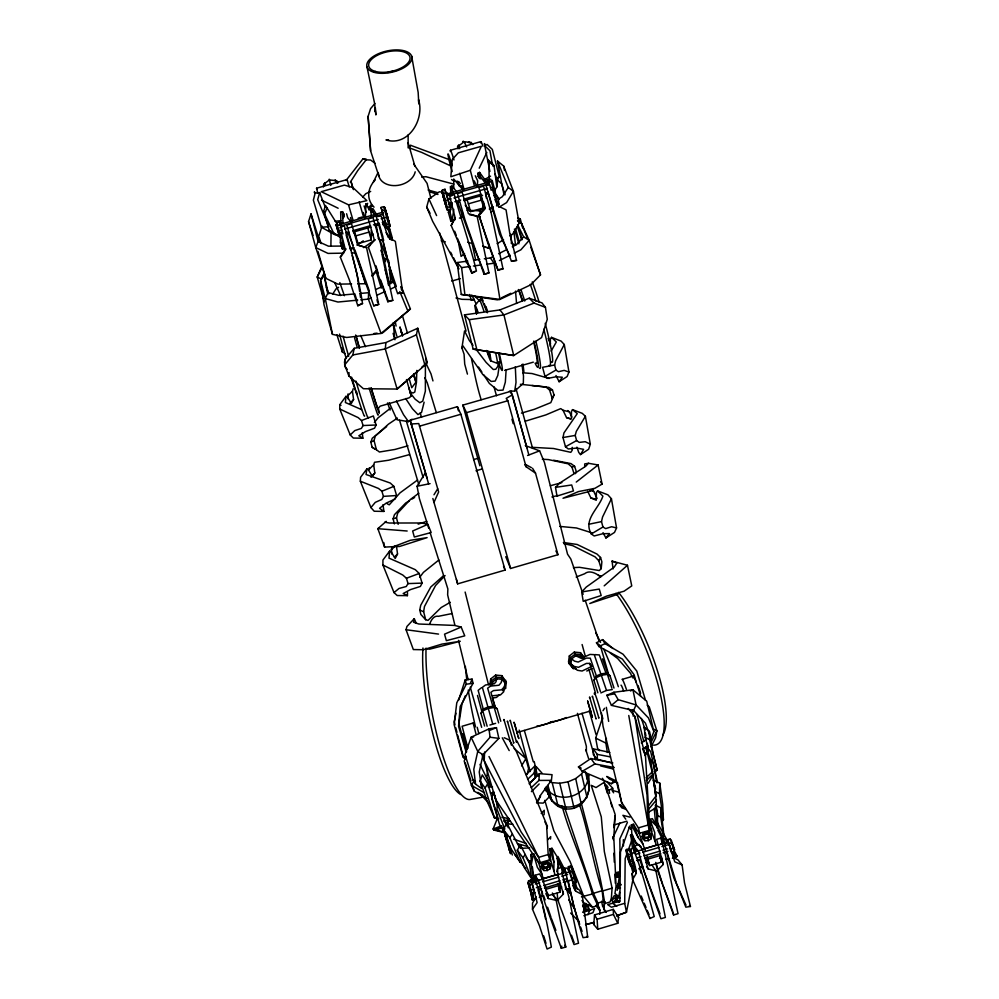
<?xml version="1.0" encoding="UTF-8"?>
<svg xmlns="http://www.w3.org/2000/svg" width="999" height="999" viewBox="0 0 999 999"><rect width="100%" height="100%" fill="white"/><g stroke="black" fill="none" stroke-linecap="round" stroke-linejoin="round"><path stroke-width="1.5" d="M408.129 147.877L408.129 134.927M586.563 798.101L589.273 788.998L587.225 774.525C593.955 789.722 584.24 810.788 565.933 808.915L559.765 783.266L552.172 782.617L549.875 781.568M425.412 363.998L425.362 391.096L422.752 401.111L419.817 402.734L415.147 399.213L410.339 393.119M342.645 214.997L342.669 212.038M532.492 909.227L537.125 902.609L532.242 883.216L532.692 878.084L534.203 877.172C542.619 899.637 547.215 923.401 551.361 947.089L547.09 949.05L539.472 925.811L532.492 909.227L532.529 903.009L536.201 896.89M663.548 835.264L660.726 817.12L660.789 807.841L655.469 805.281L658.116 825.823M407.517 592.607L407.417 595.641L397.215 595.541L394.006 592.582L382.904 564.997L382.942 560.039L389.573 551.161L391.258 552.022L395.192 558.503L397.54 553.958L396.528 546.64M603.346 899.899L604.782 903.533L610.102 901.96L611.388 897.914L612.087 888.161L604.333 851.548L601.286 816.845L591.183 785.214M356.568 241.371L358.017 243.631L371.228 239.872L371.328 230.519M616.558 915.821L626.473 912.249L624.7 903.308L625.174 858.641L627.185 853.084M562.062 873.463L562.15 867.357L557.642 868.68L557.792 874.737L563.399 894.055L557.779 899.887L574.038 944.567L578.521 943.231L568.781 896.627L562.062 873.463L557.792 874.737M330.894 245.692L331.094 231.98M461.413 217.919L462.325 217.045L462.4 212.375M553.833 870.828L553.958 862.349L551.96 848.288L549.974 848.875L550.536 859.59L555.144 875.286M604.807 901.672L604.782 903.533C599.537 869.392 589.597 835.589 581.018 802.06M362.275 432.717L362.862 438.211L353.321 438.049L350.224 434.952L339.722 409.003L339.81 404.645L345.991 396.341L347.577 397.24L351.311 403.446L353.584 399.513L352.435 391.308L353.196 388.686M550.262 346.316L550.412 339.023L551.51 337.362L561.113 341.109L564.285 344.518L568.955 372.028L567.132 376.536L559.115 381.73L555.981 375.524M572.24 447.315L572.177 450.337L570.791 452.335L553.571 448.501L531.93 447.315M417.132 371.503L397.127 389.048L363.399 388.723L348.926 376.099L349.013 372.565M544.118 814.784L544.23 810.289L541.221 813.498M564.81 808.079L593.456 893.293L597.939 903.046L597.864 905.581L592.544 907.167L583.878 902.796L581.955 900.549M619.567 901.96L619.592 900.786M661.725 822.165L663.423 819.804L659.49 793.631L659.765 783.141L653.421 780.269L655.494 791.707L657.305 820.853L656.268 825.162M348.926 376.099L344.667 364.885L344.817 359.353L354.233 348.301L385.901 342.57L417.744 328.234L427.21 362.325L424.937 365.209L397.127 389.048L385.277 348.926L385.901 342.57M416.845 370.404L416.433 382.43L414.797 392.058L412.937 393.057L410.052 391.608M532.092 893.73L534.69 892.694L532.092 893.73L528.471 880.906L531.068 880.131L532.342 884.502M618.119 594.23L589.772 603.521L606.593 596.103L624.063 591.208L631.755 585.901L627.472 565.272L612.05 561.126L613.074 568.955M533.416 854.844L495.804 799.874L484.203 760.626L484.602 752.022M375.025 111.538L375.212 107.805M409.428 454.62L388.761 460.202L374.538 462.287L373.713 464.797L374.812 472.977L372.34 476.386L368.531 469.967L366.883 468.918L360.589 477.297L360.339 481.218L370.916 507.567L374.2 511.238L383.891 511.426L383.017 504.657M506.131 369.667L505.344 382.093L503.046 390.109L497.889 390.409L489.36 383.441L483.541 374.613M574.063 808.179L568.044 781.842L575.699 778.571L581.555 773.963L583.116 771.353M340.934 225.599L340.684 211.825L342.507 211.688L344.081 217.02M477.31 186.101L477.672 180.831L475.287 175.774M634.377 871.053L634.702 866.408M531.256 787.662L538.898 780.431L539.385 773.651L552.072 774.687L551.398 780.369L539.797 796.215M478.871 215.684L485.027 208.878L478.833 187.487L483.553 186.139L491.008 212.225L502.997 268.868L498.051 270.292L478.871 215.684L478.958 214.51L485.039 207.78L483.416 201.761M529.295 783.978L535.414 777.497L534.315 772.876L534.84 765.971L526.211 774.662M550.511 839.048L550.699 836.625L547.602 839.884M583.553 911.975L583.753 909.402M583.816 912.786L584.015 910.214M599.812 914.31L599.825 909.652L596.366 905.668M487.562 769.48L486.95 777.122L490.859 786.513L479.982 764.372M593.768 924.512L594.517 914.922L613.299 909.352L618.631 917.507L617.782 923.276L597.752 929.22L593.768 924.512L593.394 922.164M389.573 551.161L389.011 558.141L415.334 569.692L419.193 573.476L422.09 583.104L420.379 586.45L410.489 589.597L403.209 593.506L407.417 595.641M613.923 827.721L614.972 815.883M345.991 396.341L345.392 402.522L361.501 409.578M573.414 567.632L579.445 567.307L599.288 570.541L601.211 568.643L601.873 561.838L600.549 557.479L597.002 554.058L577.16 544.48L563.336 542.469M657.305 820.853L657.866 815.097M535.414 777.497L536.101 771.428L534.84 765.971M619.855 873.526L617.057 876.198L616.62 872.539L618.256 872.202L619.855 873.526L619.043 876.585L617.207 877.072L615.933 875.723L616.62 872.539M607.38 752.472L605.856 743.069L606.393 738.423M370.916 211.763L371.241 208.991L372.939 208.616L376.748 214.748M323.401 186.988L323.726 184.266L329.358 179.945L336.476 180.657L338.249 182.78M581.306 804.382L575.699 778.571M489.935 684.877L490.709 678.92L495.641 675.087L501.86 675.649L506.343 682.354L505.556 688.336L502.584 690.634M490.721 685.489L490.709 678.92M492.307 684.502L492.619 682.005L496.753 678.821L501.923 679.295L505.132 683.141L503.683 691.808L500.499 694.904L492.519 695.804M505.694 680.269L504.907 686.226L505.556 688.336M365.397 217.907L365.909 203.958L371.004 211.376L371.278 216.546M588.486 779.382L589.035 775.311M453.771 209.34L452.172 220.754L450.874 221.391L448.389 212.412L449.038 209.503M584.215 657.317L580.456 652.684L574.288 652.11L569.343 655.931L568.506 661.912L569.393 663.923L573.176 668.556L576.261 668.843M569.393 663.923L570.229 657.916L569.343 655.931M589.947 667.295L582.08 671.028L577.285 670.267L570.904 663.898L571.603 658.915L575.736 655.731L580.881 656.206L583.503 657.991M467.432 374.101L464.722 364.111L464.073 354.22L461.913 347.927L464.547 330.919L469.305 340.484L473.039 345.354M366.883 468.918L366.059 474.513L390.284 483.041L393.856 486.351L396.615 495.529L395.092 499.013L386.076 503.171L379.583 508.304L383.891 511.426M494.655 190.659L496.815 186.975L497.465 182.555L495.142 173.764M499.75 362.437L497.789 375.462L495.204 381.069L491.196 381.443L482.842 374.588L462.899 345.816L461.913 347.927M509.403 391.208L514.697 391.071L516.021 382.367L515.322 366.795M539.273 897.252L542.045 896.091L542.507 893.031M530.906 883.041L531.63 878.308L529.158 860.988L530.806 860.876L533.304 878.183L531.63 878.308M532.579 883.016L532.942 880.606M603.858 909.352L604.582 901.985L603.858 909.352L606.156 912.424M614.922 893.593L616.058 886.225L613.811 837.424L615.134 814.422L604.445 783.004L607.28 793.019M507.117 836.775L499.512 824.4L491.67 798.189L493.469 791.67L497.589 804.832L496.903 809.115L504.857 829.083M617.157 890.384L620.242 870.916L619.83 838.91L627.422 822.364M450.312 602.272L441.171 607.542L428.034 620.391L425.686 619.73L423.638 611.763L424.475 606.505L435.576 585.489L445.092 575.574M458.029 148.814L458.479 146.066L464.198 141.721L471.166 142.47L472.814 144.63M498.551 361.85L497.789 366.408L495.804 369.243L493.294 369.505L486.126 362.412L475.849 349.013M618.781 896.877L619.58 892.269M602.996 532.679L605.918 537.962L609.502 533.578L602.859 533.716L594.168 535.963L591.296 533.966C582.892 519.555 598.751 508.828 602.897 496.141L597.589 490.896L596.391 492.582L596.241 500.224L590.871 497.927L587.674 491.258M651.123 838.835L651.036 833.865L648.925 832.067L645.479 832.092L642.694 833.915L642.195 836.475L642.769 838.873L644.867 840.683L648.326 840.659L651.123 838.835L651.036 833.865M649.525 834.302L649.462 837.062L649.525 834.302L648.139 833.129L645.866 833.141L644.03 834.34L643.955 837.1L644.03 834.34M632.792 880.281L626.473 912.249L616.745 915.671M424.937 365.209L416.421 334.815L417.744 328.234M455.981 713.199L454.233 721.815L455.007 724.799M534.353 856.593L533.503 853.745L531.381 864.247L530.944 854.495L533.503 853.745L538.748 863.074L543.681 880.294M425.686 619.73L420.879 614.497L419.742 610.064L420.704 605.319L430.769 587.012L443.581 575.636M416.283 623.388L414.273 618.668L413.536 622.227L418.768 624.013L454.533 625.424L461.176 627.072L464.76 635.839L446.353 640.671L444.543 634.165L461.176 627.072M505.132 683.141L504.383 686.75L501.548 689.847L493.456 690.596L490.909 692.319L495.329 707.304L497.14 708.728L500.761 721.266M617.22 887.075L617.919 883.74L619.605 883.391L621.291 884.789L618.019 885.539L617.944 887.037L617.22 887.075L618.543 888.498L620.454 887.999L617.794 886.625M576.898 447.165L578.771 452.472L580.531 454.582L583.591 449.35L576.873 448.039L568.294 448.976L565.471 446.753L562.986 437.525L563.948 432.917L577.247 413.611L572.527 409.627L571.465 411.451L571.403 418.968L566.583 417.669L562.986 410.239L560.751 408.603L545.816 414.922L525.324 421.191M552.372 893.006L556.156 900.361L565.796 947.015L561.313 948.338L561.775 946.128M344.667 364.885L352.822 354.97L354.233 348.301M482.992 754.707L479.233 772.002L481.655 788.548L475.512 784.09L473.114 780.182L465.034 754.57L471.116 737.225L488.998 728.87L496.453 727.634L498.876 738.386L482.992 754.707L477.747 751.398L471.116 737.225L473.601 736.937M501.923 679.295L501.186 682.604L498.976 685.227L490.546 686.113L487.649 688.174L492.869 706.281L497.14 708.728M449.687 206.581L450.349 203.671M455.082 219.693L452.172 220.754L450.012 212.1L451.998 203.247M649.974 918.493L632.567 879.582L636.313 873.226L630.619 849.362L632.842 848.001C642.02 869.954 647.614 893.281 654.245 916.545L649.974 918.493L650.199 917.482M605.918 537.962L614.51 532.417L616.558 527.947L611.613 526.735L605.656 528.608L602.959 527.01L601.498 521.615L602.547 517.057L611.425 498.738L607.892 494.83L597.589 490.896M598.963 909.902L599.425 907.929L597.552 904.957M602.759 906.942L601.56 901.26M550.187 868.68L550.836 866.058L550.149 863.685L548.201 861.837L544.805 861.85L541.933 863.698L541.283 866.308L541.97 868.68L543.918 870.529L547.315 870.529L550.187 868.68L549.5 866.308L550.149 863.685M568.955 372.028L564.173 370.379L558.466 371.703L555.919 370.08L554.595 365.01L555.619 360.851L564.285 344.518M527.16 774.262L528.571 768.543L525.899 758.591L516.958 740.971M548.638 864.135L548.513 866.907L548.638 864.135L547.352 862.911L545.117 862.924L543.219 864.135L543.094 866.907L543.219 864.135M424.125 402.197L421.566 412.362L417.969 414.585L412.462 408.791L405.656 398.539M546.79 828.596L547.464 825.898M556.718 871.765L558.254 865.646L557.055 856.667L551.96 848.288L552.772 851.148M398.164 524.338L396.503 517.832L397.714 513.099L410.377 499.463L418.843 493.219M618.843 886.925L619.118 885.876M391.608 553.946L391.608 547.777M580.531 454.582L588.648 449.25L590.322 444.168L585.227 441.708L579.258 442.395L576.61 440.571L575.224 435.427L576.298 431.381L585.389 416.296L582.292 413.361L572.527 409.627M427.06 648.888L429.67 649.163L460.264 641.271L441.92 644.105L423.289 649.737L413.336 649.562L406.056 629.732L406.918 626.485L414.273 618.668M347.939 398.813L348.052 393.906M458.953 268.918L432.642 221.316L426.698 207.055L428.933 198.963L439.348 191.783L442.17 192.095M337.5 234.915L334.59 234.615L321.353 227.185L313.374 200.175L315.135 193.194L319.655 192.607L317.694 199.65L328.309 225.312M407.992 445.804L394.917 449.463L379.408 452.01L376.398 449.7L374.051 440.509L375.337 436.014L388.499 424.125L397.452 418.082M491.82 684.79L492.619 682.005M343.019 218.057L344.255 213.911M575.486 473.663L576.198 471.303L574.625 466.333L571.016 463.611L553.708 460.239M341.271 237.35L329.195 230.394L323.676 211.401L325.474 205.432L336.988 223.826M369.368 467.732L368.768 469.68L373.713 464.797M615.247 897.102L614.847 898.388L611.912 899.674L612.649 902.172L616.808 901.647L617.594 900.161L616.408 897.839L617.157 896.702L615.971 895.891L615.646 900.099L612.649 902.172M366.708 206.293L367.632 203.334M378.983 176.436L370.617 150.924L368.107 116.359L370.579 108.641L374.9 103.559M351.586 283.941L337.849 284.128L325.824 278.321L315.771 247.59L308.554 221.603L311.026 213.923L320.067 242.582M322.065 226.099L318.731 236.351L321.216 243.619M394.393 523.901L393.107 518.831L394.455 514.672L405.706 503.009L409.528 500.624M458.591 700.262L465.272 679.757L472.077 679.12L473.051 683.353L460.202 706.543L458.553 726.285L465.909 751.273M597.864 692.806L593.93 680.381L596.403 675.973L601.111 673.875L605.981 673.164L609.989 675.686L613.985 688.086M599.4 750.749L597.564 748.263L595.654 738.099L602.322 718.406M465.934 756.118L464.223 761.113L471.428 785.351L474.263 791.158L486.938 798.476M346.129 357.255L344.48 362.013L345.429 367.42L347.34 369.368M498.876 818.918L494.542 818.031L487.362 801.922L480.119 781.131L482.305 774.887L487.749 783.628L497.027 814.909M484.59 726.011L481.019 713.448L481.78 711.263L483.254 709.09L487.849 707.03L492.869 706.281L495.329 707.304M629.832 825.998L620.466 852.047L619.88 901.21L607.692 904.619L611.463 907.217L624.7 903.308M672.402 858.228L675.049 857.741L676.997 855.931L673.501 849.45M375.05 449.175L372.152 447.265L370.841 442.157L372.265 438.236L386.65 426.561M628.196 850.299L631.718 840.571M379.832 239.81L386.7 257.967L385.352 261.588L380.831 250.212M311.026 213.923L318.069 241.496L315.771 247.59L328.022 253.409L343.606 253.147M521.441 413.124L534.465 409.265L550.811 402.634L554.02 394.892L552.435 389.885L548.901 387.4L532.017 385.502M497.839 817.219L493.106 829.02L493.931 830.057L504.97 832.829M587.974 914.734L589.76 910.326L594.63 908.491L592.944 912.711L583.866 915.683M465.334 695.741L461.95 704.058L458.878 723.838L466.62 751.86M470.392 683.279L472.077 679.12M653.883 731.655L650.998 738.748L645.441 723.176L633.566 710.514L611.438 705.369L606.83 695.279L613.886 692.27L632.916 689.785L646.74 701.261L653.883 731.655L648.476 717.981L636.088 704.932L618.156 699.662L613.886 692.27M618.019 885.539L617.919 883.74M676.997 855.931L676.448 857.217L673.813 851.098M498.051 270.292L487.4 241.82L478.958 214.51M333.728 233.341L324.55 213.786L327.11 207.967M433.928 502.509L438.636 491.983L418.768 423.564L411.163 423.963L410.202 420.267L457.392 406.693L460.889 414.26L505.094 570.079L457.642 583.866L432.854 498.501M633.566 710.514L636.088 704.932L632.916 689.785L630.381 690.971M632.567 879.582L631.992 873.85L635.289 866.545L636.313 873.226M470.292 170.28L481.356 146.279L458.316 152.81L452.285 159.44L450.836 176.761L470.292 170.28L474.25 185.177M332.467 334.353L324.026 304.782L320.567 280.482L323.813 273.626L328.109 292.595L325.274 298.539L332.467 334.353L346.665 337.475L381.081 333.441L383.204 332.48L410.402 308.966L401.173 286.401M339.722 409.003L358.142 417.607L361.513 420.517L373.364 415.959L376.099 424.987L374.538 428.221L365.459 431.593L358.816 435.776L362.862 438.211M612.787 837.911L619.892 823.076M479.22 168.182L486.838 152.435M373.364 182.105L378.059 172.49M455.094 217.907L451.186 225.487L471.728 273.227L476.436 271.041C470.117 244.892 461.313 220.08 454.233 194.455L449.762 196.541L455.182 217.969L451.186 225.487M650.824 742.744L656.867 730.843L649.225 706.817L647.177 705.169M651.036 746.89L655.631 737.824L656.867 730.843L653.371 728.995M465.272 679.757L466.258 684.19L456.768 702.859L454.108 724.562L462.624 755.581L463.461 757.554L465.859 759.415M321.965 266.171L317.207 277.048L324.338 301.76M322.427 266.858L317.207 277.048L321.69 279.158L324.513 273.876M646.153 753.683L647.452 751.136M601.211 568.643L598.813 560.801L600.549 557.479M360.339 481.218L378.534 488.474L381.893 491.246L383.441 496.366L381.843 499.425L375.287 502.36L370.916 507.567M457.492 146.516L458.678 144.892L459.677 148.689M384.59 220.18L386.913 227.822L389.435 227.098L390.06 225.924L387.525 216.82M552.297 398.126L554.02 394.892M441.82 191.146L442.457 189.972L444.98 189.261L450.636 209.69L448.114 210.402L446.978 209.74L441.82 191.146L445.979 204.296M625.886 850.499L626.448 849.487L629.12 848.988L634.178 865.958L631.905 866.633C628.421 866.358 623.513 839.847 627.859 855.294L630.893 854.083M497.065 180.607L499.275 176.623L492.32 149.4L487.062 144.443L484.752 145.792L489.91 171.428M573.813 876.235L574.587 876.011L576.398 882.217L573.538 883.915L572.577 881.018M551.148 351.124L556.306 341.97L551.51 337.362M361.513 420.517L363.049 425.549L361.426 428.384L354.757 430.606L350.224 434.952M611.912 899.674L614.348 895.541L616.558 895.504L615.971 895.891M474.175 780.706L471.428 785.351L484.378 792.831M573.364 883.603L576.223 881.942L571.715 866.52L570.679 865.983L568.406 866.657L569.742 871.428M521.578 765.846L525.899 758.591L514.235 748.576M626.248 850.649L629.12 848.988M505.119 194.805L502.147 185.951L497.477 161.001L503.758 166.159L513.411 191.371L519.143 223.214L512.512 234.328L509.952 235.876M648.089 783.366L653.021 775.137L645.679 746.89L650.649 751.41L657.554 782.554M497.477 816.395L494.542 818.031L485.077 788.024L487.749 783.628M428.721 528.209L419.38 498.576L417.082 486.238L424.787 473.663M382.904 564.997L402.784 575.024L406.418 578.246L408.042 583.603L406.256 586.513L399.001 588.473L394.006 592.582M518.469 222.228L520.354 219.168L517.932 217.695M433.991 494.767L437.699 488.786M530.944 877.684L524.113 867.294L517.295 850.199L520.454 845.129L529.882 863.723M342.732 254.183L346.016 248.951M531.206 877.572L523.039 857.791L525.112 854.495M332.679 294.143L335.951 288.973L338.586 287.312M536.513 802.322L540.559 795.941L537.05 803.383M339.86 227.772L344.343 225.699C351.348 251.436 358.616 277.048 362.512 303.584L357.804 305.756L349.238 279.545L340.297 257.068L345.267 249.25L340.946 232.068M497.477 161.001L508.266 187.412L502.36 196.691L498.538 199.051M350.324 182.18L357.792 170.504L366.146 159.84L370.579 160.015L374.987 163.224M603.009 710.689L604.557 708.291M520.079 862.149L509.852 837.774L512.375 833.915L507.042 823.413L503.171 829.307L511.201 849.038L520.079 862.149L522.714 863.236M549.15 855.968L550.811 853.421M481.019 713.448L483.254 709.09L478.146 690.371L481.268 687.861M653.021 775.137L655.844 796.228L647.539 807.005M559.115 381.73L562.325 377.222L555.956 376.785L547.702 378.409L545.004 376.398L542.594 367.307L554.595 365.01M647.614 812.749L654.258 808.878L655.881 806.63M442.195 193.731L442.857 192.819L443.956 197.09M656.493 799.887L647.964 810.077M389.46 223.476L386.238 225.125L386.913 227.822M346.041 180.482L362.874 158.941L366.158 159.078M419.78 577.222L423.389 572.402L438.848 560.014M475.212 305.394L479.458 299.825M413.748 374.413L415.934 382.23L411.738 387.699L409.215 378.783M593.93 680.381L596.403 675.973L590.247 658.166L586.413 658.079L578.184 662.062L574.537 661.151L571.603 658.915M450.499 160.077L410.776 145.367L408.928 147.727L421.678 152.397L450.387 165.759M374.375 422.465L378.109 417.794L390.359 408.304M612.799 762.961L590.859 758.516L578.446 766.932L582.242 771.29L611.525 783.691L613.486 781.255M644.792 755.456L647.739 751.847M616.858 874.724L618.531 873.238L618.256 872.202M442.969 194.018L446.253 192.407M368.781 209.852L372.44 205.494M371.64 275.786L375.649 271.041M384.69 260.352L386.7 257.967M488.998 728.87L490.059 737.225L477.747 751.398L473.788 769.28L475.512 784.09M374.762 240.01L368.356 247.153L387.837 301.773L388.349 301.211L380.669 280.045M370.991 477.247L374.812 472.977M368.356 247.153L369.73 245.617M372.327 275.999L377.335 270.454M368.181 208.142L371.316 204.72M517.544 224.613L523.613 236.825L516.446 244.68L512.325 246.765M362.674 197.128L365.809 193.706L370.679 191.408M593.756 488.586L589.472 491.433L563.011 498.251L578.471 491.583L594.855 488.361L602.097 484.103L598.101 464.972L588.461 463.286L585.764 466.221L559.752 483.041L555.531 487.375L556.967 496.103L573.463 490.934L571.703 484.965L555.531 487.375M581.68 591.957L599.263 589.085L601.173 595.541L583.216 601.311L581.68 591.957L586.251 587.062L614.185 567.132L616.858 563.061L612.05 561.126M349.762 403.571L353.584 399.513M359.677 293.494L368.606 292.695L368.369 299.113L381.081 333.441L410.402 308.966M558.903 889.772L561.688 886.887M550.174 795.916L543.194 803.121L537.287 802.859M659.465 858.541L661.338 856.618L663.186 864.497L657.529 870.341L673.588 914.984L678.059 913.66C672.364 888.423 667.732 862.936 661.138 837.999L656.643 839.335L663.186 864.497M394.455 557.13L397.54 553.958M517.482 220.804L521.416 223.239L529.17 240.359L540.509 274.862L530.719 284.827L499.962 299.413L497.29 299.825L461.263 294.418L457.192 262.55L467.744 261.076M618.568 885.426L619.605 883.391M531.418 791.645L539.135 783.978M529.433 783.478L539.385 773.651M340.297 257.068L341.908 255.494M527.597 779.382L534.315 772.876M646.44 780.481L652.859 774.262M655.007 772.19L657.142 770.117L652.959 753.184L649.4 731.38L644.28 727.284L645.217 737.337L648.813 750.811M646.216 777.659L652.896 771.34M347.502 395.916L352.435 391.308M386.201 521.341L377.847 528.696L384.59 547.102L393.569 546.665L410.302 540.297L427.097 537.624L399.525 546.478L393.718 546.54M462.612 141.846L463.324 141.184L464.235 142.507L464.198 141.721L466.633 146.928M604.195 585.839L627.472 565.272M421.615 367.42L427.21 362.325M391.021 549.974L395.267 546.128M471.728 273.227L475.037 271.278M357.804 305.756L360.414 304.233M514.697 391.071L523.326 383.416L523.501 376.136L522.002 364.485M468.381 142.582L469.13 141.933M626.972 854.882L627.634 854.307L630.844 866.096M499.512 694.792L496.441 697.439L492.357 698.064L495.392 708.378M611.438 705.369L618.156 699.662M618.543 888.498L618.219 887.087M576.248 482.067L598.101 464.972M464.56 253.596L461.088 256.431L458.266 241.171M585.864 906.493L587.862 904.857M587.125 906.48L589.135 904.844M582.904 905.968L583.478 905.519L585.601 907.067L588.299 906.68L588.998 909.177L585.439 910.951L584.228 910.052L584.727 906.155M484.016 274.3L488.961 272.889L477.085 216.196L468.356 213.611L462.162 192.22L457.442 193.556L464.935 219.655L484.016 274.3L488.961 272.889M491.296 680.993L496.266 677.16L502.497 677.722L506.343 682.354M406.506 379.558L411.301 396.091L408.991 397.877L380.182 406.156L378.159 408.416A43.856 0.887 73.7 0 1 371.291 388.161M570.229 657.916L575.212 654.083L581.393 654.657L584.228 658.141M582.717 905.856L585.839 903.471M639.06 869.03L642.657 866.358M417.582 479.995L400.025 492.857L389.248 504.807L387.212 503.796M574.05 877.759L574.787 877.234M357.167 245.117L363.261 240.846M370.579 235.714L373.014 234.003M639.198 868.393L641.695 866.645M363.673 247.64L375.062 239.71M641.271 742.894L646.365 739.335M496.066 178.809L499.275 176.623M389.223 402.647L396.953 419.767L408.491 421.628L412.013 419.23M642.707 749.113L647.677 745.754M645.229 753.383L647.789 751.648M408.941 146.603L410.776 145.367M649.213 836.001L647.364 837.212L645.079 837.224L643.693 836.026M642.195 836.475L644.293 838.286L647.752 838.261L650.549 836.425M644.28 835.401L646.116 834.202L648.401 834.19L649.787 835.376M543.531 865.184L545.417 863.973L547.664 863.96L548.938 865.184M542.794 865.858L544.068 867.082L546.316 867.082L548.214 865.858M549.5 866.308L546.628 868.156L543.219 868.156L541.283 866.308M366.558 247.665L357.729 245.105L351.511 223.676L346.778 225.025L354.37 251.136L373.751 305.794L378.721 304.383L366.558 247.665L357.305 244.967M412.088 499.025L414.635 497.44M467.082 210.277L479.42 210.826L484.515 207.692M497.152 243.656L503.558 239.772M490.884 212.05L493.506 210.477M498.751 207.317L506.605 202.585L513.411 191.371L508.266 187.412M591.296 533.966L602.959 527.01M582.242 771.29L594.88 763.96L614.285 767.507M479.857 465.784L462.849 405.119L509.952 391.571L512.312 394.855L506.218 398.389L507.829 400.749L526.048 466.72L535.514 473.139L557.942 554.72L510.589 568.481L505.769 556.73M545.004 376.398L555.919 370.08M379.258 527.897L377.847 528.696L407.167 531.018M609.59 793.343L609.028 790.309L612.674 788.211L606.992 781.855M490.284 209.353L492.757 207.954M496.466 205.869L498.938 204.47L498.176 197.939L494.73 193.769M565.471 446.753L576.61 440.571M611.525 783.691L615.534 781.468M469.992 143.119L471.166 142.47M483.778 179.92L490.584 176.161M665.734 838.648L664.273 839.46L656.056 823.863L657.504 823.064L667.694 841.071M489.672 184.99L486.014 185.427L501.048 234.815L511.413 261.051L516.533 260.427L509.84 233.754L506.068 209.865L497.789 205.844L492.27 189.048M486.488 181.668L484.865 182.53L477.959 173.227L479.557 172.377L487.937 183.816M489.273 209.003L493.294 206.88M370.841 442.157L374.051 440.509M636.201 682.205L634.153 674.849L622.389 659.078L598.963 646.553L596.453 642.769L602.584 639.635L612.924 648.513M484.328 258.778L490.359 257.942L493.106 256.543M498.601 253.746L506.83 249.563M499.438 260.539L510.152 255.182M514.173 253.172L520.866 249.825L529.17 240.359L523.613 236.825M501.361 297.864L510.864 293.269M598.963 646.553L605.032 643.631L623.051 654.22L636.788 671.053L645.516 700.324M532.242 883.216L536.301 881.343M631.418 853.87L635.476 852.01M397.627 293.556L402.772 292.919L395.367 241.383L388.037 237.088L381.131 216.046L376.223 216.633C384.428 241.945 388.549 268.157 397.627 293.556L398.626 293.094M371.141 297.852L368.369 299.113L360.764 299.837M376.685 295.342L384.99 291.571M390.534 289.061L396.066 286.538M416.421 334.815L385.277 348.926L352.822 354.97M375.674 289.523L382.742 286.338M388.399 283.803L394.043 281.268M489.91 725.024L495.641 723.351M600.874 692.931L606.493 690.446L612.312 689.585M427.847 524.325L412.649 531.006L414.323 537.025L431.181 532.529L427.847 524.325L421.803 522.976L389.41 523.026L384.827 522.19M586.738 671.016L592.22 668.643M532.617 893.056L533.741 899.587L536.5 898.413M474.013 299.2L471.216 300.349L469.73 294.48M381.893 491.246L393.856 486.351M489.31 730.531L496.453 727.634M493.993 195.654L496.453 198.639L498.176 197.939M499.925 309.927L529.245 298.202L541.995 302.884L545.442 307.355L547.265 319.23L541.583 337.587L513.723 355.557L473.176 349.138L464.46 314.86L499.925 309.927L503.933 314.947L513.723 355.557L473.176 349.138M545.442 307.355L534.078 303.072L503.933 314.947L469.255 319.68L464.46 314.86M530.544 890.259L532.23 899.924L534.777 898.925M576.173 577.035L584.74 573.713A92.882 26.086 67.9 0 1 600.349 576.598M527.572 455.482L539.61 450.849L544.43 462.437L567.544 554.17L570.829 559.053L583.129 594.33M382.642 224.35L388.274 229.658L389.76 229.096L392.332 238.062L389.498 238.749M501.635 825.786L493.106 829.02L497.415 830.107M493.931 830.057L502.122 826.96M451.66 281.044L460.364 278.646M501.86 827.846L496.028 830.044L504.433 832.155M406.418 578.246L419.193 573.476M459.428 218.107L462.325 217.045M541.121 896.428L542.045 896.091M450.874 221.391L453.509 220.529M418.169 524.138L426.785 521.341M393.107 518.831L396.503 517.832M531.031 890.209L533.641 889.435L532.13 884.202L529.52 884.977M673.301 848.101L674.1 851.685L671.515 852.459L670.704 848.875L673.301 848.101L670.329 839.16L667.307 839.834L667.844 842.219M627.959 854.37L627.197 854.595L628.596 859.677L629.358 861.875L630.132 861.65M573.538 883.915L572.202 879.132L575.187 877.859L573.301 871.44L570.129 872.065L568.406 866.657M633.004 861.138L629.77 861.712M538.536 889.56L541.47 888.698M557.567 883.928L560.501 883.066M563.424 882.192L569.28 880.469M637.025 860.414L639.934 859.552M663.286 852.646L666.208 851.772M538.561 889.734L541.495 888.873M544.43 887.999L560.564 883.228M563.498 882.354L572.302 879.744L571.603 877.259M637.25 860.526L640.172 859.664M644.555 858.366L660.651 853.596M663.573 852.734L667.956 851.435M646.977 856.193L647.926 859.14L659.827 855.619L661.6 862.075L649.712 865.596L645.304 857.791M634.178 865.958L630.469 865.883M546.84 893.019L548.126 895.678L560.052 892.144L559.015 883.328M593.456 893.293L602.135 890.721C593.031 862.636 588.798 833.291 579.707 805.231M596.615 904.095L597.864 905.581L592.395 893.993L581.443 896.852M603.508 890.696L612.087 888.161M597.939 903.046L603.334 901.448L602.135 890.721M594.517 914.922L597.102 919.23L613.423 914.385L613.299 909.352M613.848 825.024L626.885 821.166M641.121 846.79L636.088 842.632L631.843 834.565L631.393 824.824L633.366 824.25L639.16 833.391L645.067 850.299M650.986 825.224L649.8 819.392L652.335 818.643L657.429 826.997L649.8 819.392L650.911 829.919L656.443 845.329M504.208 737.724L509.415 740.084L516.371 751.56L546.578 824.325L548.176 854.545L538.648 857.354L521.166 832.067L484.203 760.626M601.46 713.086L603.009 726.123L621.528 802.222L638.436 827.871L647.926 825.062L647.04 794.942L634.877 716.383L628.221 708.466M538.748 863.074L550.536 859.59M639.16 833.391L650.911 829.919M537.4 880.831L535.064 875.286L539.585 873.95L542.694 879.195L548.314 898.526L556.156 900.361M634.19 846.053L638.686 844.717L642.557 849.662L648.151 868.955L655.906 870.816L665.384 917.432L660.913 918.755L644.942 874.063L638.299 850.911L634.19 846.053L636.425 851.61M568.568 866.895L571.865 866.745L573.701 872.976L572.927 873.201M528.459 881.13L531.068 880.131M667.307 839.834L670.329 839.16M537.45 880.306L531.605 882.192L538.936 880.032M541.845 879.008L557.929 874.25M562.325 872.951L565.247 872.09M634.402 851.623L637.312 850.761M641.683 849.475L657.729 844.729M660.639 843.868L668.231 841.782L660.926 843.943M541.87 879.157L557.991 874.387M562.387 873.089L565.322 872.227M634.627 851.722L637.549 850.861M641.932 849.562L658.004 844.804M535.064 875.286L538.424 880.456L542.694 879.195M638.299 850.911L642.557 849.662M657.604 845.204L661.862 843.943M627.197 854.595L628.134 854.445M671.74 842.906L669.143 843.668L670.704 848.875M572.739 872.926L573.513 872.701L573.014 870.753M627.709 856.667L628.471 856.43L629.37 859.452L628.596 859.677M535.289 884.028L539.697 882.729M542.632 881.855L558.791 877.085M561.725 876.21L567.594 874.475M635.551 854.37L639.947 853.071M642.869 852.197L658.965 847.439M661.9 846.565L669.218 844.405L667.732 839.934M627.36 854.669L628.121 856.867L628.895 856.643M573.626 875.948L574.4 875.723L575.162 878.071M629.358 861.875L629.02 859.902L629.795 859.664M536.351 887.699L540.759 886.4M543.693 885.526L559.852 880.743M562.787 879.869L567.195 878.571M636.638 858.016L641.033 856.717M643.968 855.856L660.064 851.086M662.999 850.224L667.394 848.913M473.826 724.787L473.176 723.014L462.112 726.261L467.957 748.351M633.054 676.186L622.04 679.407A19.231 1.386 73.4 0 1 626.448 689.51M516.87 732.579L590.771 710.901M476.011 470.766L481.955 469.043M504.62 370.392L533.316 362.15M419.518 426.173L460.889 414.26M462.849 405.119L466.521 412.637L507.829 400.749M473.601 459.577L478.046 458.291M561.85 482.617L550.374 485.726M373.751 305.794L378.721 304.383M387.837 301.773L392.807 300.349L380.544 243.681L372.977 217.57L368.244 218.918L374.463 240.347M317.757 193.032L316.558 188.224L347.078 179.57L347.402 180.669M450.399 150.275L480.781 141.658M348.539 204.845L366.845 200.612L352.984 187.612L344.38 185.127L321.241 191.683L348.539 204.845L352.859 219.668M381.056 207.417L383.591 206.693L384.752 207.367L387.662 216.995L384.24 217.994L381.056 207.417L383.341 215.846M340.209 224.088L339.56 222.09L336.675 222.914L341.096 237.987M487.987 182.093L487.837 179.957L490.709 179.133L494.792 194.268M382.093 210.639L385.701 210.302M358.154 218.169L362.125 217.033M340.222 224.338L382.467 212.325L383.004 214.011L340.671 226.036L340.222 224.338L340.671 225.737M446.341 194.181L488.449 182.205L489.185 183.828L447.003 195.816L448.776 202.098M337.312 225.337L340.209 224.513L339.56 222.09M487.837 179.957L488.898 182.255L491.783 181.431M446.478 204.608L445.616 204.845L444.143 200.337L443.181 196.054L444.043 195.816M443.356 197.265L444.218 197.028M385.739 213.898L386.601 213.661L388.661 221.054L387.799 221.291M444.143 200.337L444.992 200.1L444.468 198.052M338.873 230.781L341.77 229.957L342.944 233.891M344.692 229.033L378.284 219.48M381.206 218.656L384.116 217.819L386.238 225.125M448.139 199.625L451.048 198.789M453.958 197.964L487.437 188.449M491.171 190.322L490.534 187.662L493.419 186.85M448.451 199.75L444.955 200.699L446.978 209.74M445.079 203.484L445.929 203.234L445.304 201.149M445.616 204.845L445.454 203.646L446.303 203.409M345.791 232.717L348.701 231.88M353.084 230.644L370.579 225.662M373.489 224.837L379.32 223.177M382.242 222.352L385.164 221.516L385.502 222.927L382.592 223.751M451.985 202.51L449.088 203.346L449.275 204.795L452.185 203.958M454.895 201.686L460.714 200.037M463.611 199.213L481.056 194.256M485.414 193.007L488.324 192.183M346.228 234.091L349.138 233.267M353.509 232.03L370.966 227.06M375.324 225.824L379.682 224.575M456.531 202.722L459.428 201.898M463.773 200.662L482.617 195.305M485.526 194.48L488.424 193.656M450.262 206.918L446.628 207.218M371.228 239.872L368.981 232.105L355.756 235.864L352.959 231.106M466.983 199.6L468.406 203.821L481.593 200.075L481.118 195.454M542.357 459.228L548.364 459.577L568.144 463.811L571.94 467.082L574.625 466.333M582.617 912.249L589.76 910.326M498.264 269.805L500.399 269.231M389.423 300.911L392.807 300.349M551.935 496.978L557.904 495.467M383.816 240.122L379.832 240.522L378.196 238.199M585.576 924.537L592.769 922.789M594.23 922.527L585.589 924.574M588.998 909.177L585.839 908.928L584.827 906.942M379.832 240.522L382.617 239.935M588.673 524.288L601.498 521.615M669.455 858.678L665.784 859.452L668.431 858.965M452.06 613.561L438.349 616.321A93.132 21.828 79.5 0 0 429.732 623.9M417.082 486.238L430.07 483.641M448.389 212.412L450.012 212.1M616.683 895.966L618.244 895.666L616.383 895.841M606.83 695.279L614.185 693.93M484.04 796.977L470.666 799.375A93.132 21.828 79.5 0 1 440.571 748.513A93.132 21.828 79.5 0 1 426.049 648.101M531.768 898.925L533.429 898.638M562.986 437.525L575.224 435.427M559.765 783.266L568.044 781.842M340.397 242.832L342.232 242.52L342.158 237.612L340.347 237.687L340.397 242.832L342.395 249.026L345.492 248.938M588.461 463.286L584.715 463.923L584.727 466.57M690.446 906.48L685.838 907.154L676.61 883.965L663.111 839.048L664.847 838.998L668.531 842.894L674.775 861.837L682.105 864.909L684.515 882.791L690.446 906.48L689.385 905.531M587.699 936.987L583.066 937.674C575.436 914.584 570.454 891.42 564.572 868.193L567.17 868.119L569.48 872.189L575.711 891.17L582.18 894.505L587.699 936.987L586.863 936.3M664.148 843.531L668.531 842.894M565.072 872.839L569.48 872.189M473.776 260.24L479.807 259.403M457.192 262.55L461.588 267.607L470.442 266.408M473.401 266.009L480.781 265.01M486.7 264.211L494.08 263.212L499.962 299.413L461.263 294.418M361.438 303.721L362.512 303.584M466.258 684.19L473.051 683.353M511.413 261.051L516.533 260.427M617.906 898.288L619.38 897.427L617.157 896.702M421.703 177.16L425.811 176.686L453.833 184.116M374.051 333.491L377.098 333.154M357.729 300.137L337.949 302.035L325.274 298.539L320.567 280.482M353.733 294.018L338.861 295.342L328.109 292.595M335.077 221.216L341.009 220.704M386.051 232.717L390.959 238.174L392.332 238.062M617.207 877.072L617.057 876.198M399.775 293.007L402.772 292.919M341.109 222.989L342.957 222.864L342.507 211.688M383.441 496.366L396.615 495.529M388.586 139.798L385.951 139.947C408.366 146.828 424.8 119.468 418.569 99.688L418.793 103.908L418.169 92.432L411.65 56.119M321.353 227.185L328.896 226.736M349.775 248.064L354.108 247.814L353.246 248.714L350.149 248.801M655.057 770.229L657.142 770.117L649.6 739.647L649.4 731.38M501.473 268.943L502.997 268.868M363.049 425.549L376.099 424.987M520.579 848.338L529.72 847.939M583.478 905.519L582.617 905.556L584.04 904.52L588.299 906.68M408.042 583.603L422.09 583.104M520.367 384.29L545.841 386.95L549.562 389.985L552.435 389.885M323.726 184.266L324.937 184.241L324.638 182.892L325.299 183.991M351.411 253.009L354.52 252.959M357.692 283.853L365.322 283.741L357.842 258.803M342.195 246.066L328.446 246.166L318.069 241.496M538.898 780.431L551.398 780.369M512.787 824.163L509.727 824.15L503.721 821.066M592.095 666.37L589.685 663.423L586.401 663.411L578.521 667.32L574.05 666.37L570.904 663.898M490.422 792.956L493.444 793.019M566.171 889.01L570.329 889.11M474.3 299.625L461.913 299.313L455.994 297.952M615.584 897.814L616.408 897.839M488.099 786.85L492.544 787M477.035 216.533L480.032 216.658M565.284 889.26L569.929 889.497M477.085 216.196L469.53 214.71M628.87 861.238L629.707 861.288M595.004 654.607L599.325 654.944L605.981 673.164L609.989 675.686M522.802 372.777L532.005 373.539L549.25 378.459M406.056 629.732L438.536 634.09M559.79 526.411L576.435 527.971L592.245 532.942M490.059 737.225L498.876 738.386M527.36 846.378L517.445 843.705M609.802 752.397L593.169 748.825L597.277 754.37L610.464 756.917M501.935 817.257L509.378 818.705M589.685 490.459L593.681 491.258L597.065 498.538M526.298 843.506L513.661 839.16M504.645 820.104L510.427 821.29M671.241 840.047L674.625 850.149L671.877 842.919M563.823 543.643L572.739 545.641L595.104 556.88L598.813 560.801M646.003 862.612L648.563 863.223M600.574 765.908L613.423 769.043M562.986 410.239L569.393 411.838L571.865 417.107M593.169 748.825L593.319 754.607L597.327 759.277L612.424 763.036M441.233 240.834L445.367 241.87M629.944 817.132L622.914 815.309L625.774 819.18M619.43 792.319L611.975 790.321L613.636 792.806M590.871 497.927L596.278 499.388M428.121 190.01L437.624 192.632M362.874 158.941L366.146 159.84M467.707 242.22L473.514 243.856M483.666 246.703L489.473 248.326L488.548 243.818M674.1 851.685L671.515 852.459M670.579 850.486L669.58 845.616M551.161 799.125L551.885 801.223L549.725 792.107L546.341 786.563C547.689 797.165 554.532 807.604 565.933 808.915M482.667 246.054L485.526 246.953M566.583 417.669L570.491 418.906M429.607 191.746L437.949 194.493M615.933 875.723L616.633 875.761M517.844 218.282L520.354 219.168L522.702 227.909M486.95 247.402L489.473 248.326M525.324 445.579L539.61 450.849M490.559 360.801L496.965 363.224A33.117 1.761 74.2 0 0 495.654 352.972M617.657 876.048L619.143 876.647M473.114 780.182L475.524 781.168M626.448 849.487L631.905 866.633L630.594 863.848M419.742 610.064L423.638 611.763M624.662 807.304L619.105 804.769L621.915 807.679L626.061 809.515M582.904 906.855L584.14 907.404M583.903 909.415L586.738 910.663M578.446 766.932L581.193 768.156M631.443 828.571L628.696 827.322L631.156 829.457M617.457 782.766L609.415 778.995L606.755 776.448L616.221 780.931M511.326 243.182L515.521 245.155L513.948 231.968M592.132 785.714L596.016 787.562L604.682 782.005L602.409 778.296M655.494 791.707L659.49 793.631M321.578 200.162L338.149 208.242M595.654 738.099L605.856 743.069M672.939 857.404L678.021 859.914L682.105 864.909M657.379 815.434L660.726 817.12M645.217 737.337L649.6 739.647M525.462 464.41L531.343 467.607M339.81 404.645L341.009 405.307M372.152 447.265L376.398 449.7M477.809 792.357L482.829 795.229M389.523 238.736L391.97 240.21M336.888 334.677L342.32 351.973L344.88 353.571M329.195 230.394L339.111 236.676M573.289 885.951L578.921 889.572L582.18 894.505M568.331 889.51L567.594 888.998L569.917 891.133M612.887 903.471L616.82 906.18M494.055 165.659L487.724 159.39L488.961 162.025L494.055 165.659L496.815 186.975M451.573 179.495L453.996 181.231M458.853 184.703L462.487 187.3M596.453 642.769L601.448 646.478M610.177 652.946L617.657 658.491L630.731 673.501L631.693 676.398M567.719 410.539L569.393 411.838M462.624 755.581L466.158 758.291M448.726 194.468L446.416 192.57L447.589 194.568M591.87 489.76L593.681 491.258M477.485 176.061L480.881 178.896M606.88 788.361L609.028 790.309M592.544 907.167L583.816 896.528L570.154 861.662L553.846 830.843L544.78 800.349M496.64 179.146L502.072 184.228L503.983 194.817M474.325 295.804L479.807 300.974M383.104 222.789L389.76 229.096M484.752 145.792L489.96 150.774L492.345 164.398M615.933 894.142L620.204 898.238M529.245 298.202L534.078 303.072M553.034 895.304L558.528 900.848M570.616 913.049L579.408 921.915M479.895 793.793L488.961 803.321M371.278 232.942L373.389 235.177M456.718 192.258L453.721 187.874L453.746 179.021L463.149 190.122M567.057 889.51L571.141 894.018M536.113 766.508L542.02 773.151M595.766 905.481L600.112 910.464M458.591 181.481L460.352 183.541M351.186 221.953L347.702 217.757L346.603 213.761M465.209 205.145L470.554 211.601L483.716 207.854L483.004 201.86M569.442 663.061L573.176 668.556M580.881 656.206L582.442 658.141M645.679 746.89L650.624 759.789L653.271 763.074L656.705 782.729M503.171 829.307L509.852 837.774M514.735 854.445L525.761 868.431M453.733 188.237L452.023 186.039L450.349 186.626L450.886 193.669M572.614 885.301L574.375 887.562M517.295 850.199L523.039 857.791M616.982 899.55L618.506 901.61M616.508 899.325L618.806 902.409M603.583 908.541L605.869 911.612M590.859 758.516L594.88 763.96M413.711 164.073L427.097 183.379L430.906 198.401M631.393 824.824L638.161 837.449L643.156 844.417M480.119 781.131L485.077 788.024M408.491 421.628L403.546 414.71L396.441 400.961M630.319 835.251L631.93 837.512M490.359 257.942L494.08 263.212M570.679 865.983L575.636 882.929M598.513 717.544L598.938 718.156L592.357 696.141L592.444 697.265M477.759 173.676L480.307 177.372M651.922 865.009L655.906 870.816M595.704 718.368L596.116 718.98L589.547 696.965L589.647 698.089M536.038 858.678L538.661 862.512M646.578 866.633L648.151 868.955M600.586 481.843L602.097 484.103M478.546 367.058L481.88 372.103M567.407 889.185L570.791 894.305M558.591 884.49L561.126 888.348M568.743 899.924L574.675 908.928M541.957 874.337L537.325 867.257L533.503 853.745M616.683 914.51L618.631 917.507M564.685 945.279L565.796 947.015M569.63 870.791L570.529 873.601M606.405 784.927L608.054 787.549M375.075 215.16L371.241 208.991L374.675 215.597M486.363 178.759L488.748 182.617M495.142 192.907L499.125 199.338M426.698 207.055L430.032 213.237M532.517 468.244L535.514 473.139M526.098 857.354L529.258 862.512M602.584 639.635L605.032 643.631M479.42 210.826L480.856 213.212M468.444 208.117L470.554 211.601L468.406 203.821M573.576 887.611L575.711 891.17M524.875 464.76L526.048 466.72M544.68 788.361L546.553 791.732M632.392 837.075L636.251 844.068M586.613 777.697L588.523 781.143L588.661 786.201M555.894 550.936L557.942 554.72M502.285 737.824L509.203 750.586M547.989 792.881L550.786 798.064M672.764 851.573L675.461 856.58M548.026 793.069C553.096 810.139 578.458 811.9 586.813 796.59L581.555 773.963M602.509 658.865L608.141 674.275M620.441 804.919L621.915 807.679M544.905 821.94L547.065 826.011M450.624 252.26L452.035 254.957M512.375 833.915L519.53 847.464M538.361 776.323L536.962 773.651L534.203 761.538M557.917 856.43L564.747 869.704M557.117 858.303L564.01 871.677M657.754 829.932L665.034 844.18M545.841 893.618L548.314 898.526M544.867 886.45L548.126 895.678L546.99 892.906M488.998 756.518L538.648 857.354L540.534 863.773M453.459 257.655L458.204 267.32M471.778 294.967L475.849 303.259M613.423 914.385L617.782 923.276M424.8 377.734L427.26 382.817L436.301 412.587M580.456 652.684L581.393 654.657M557.742 859.727L563.623 872.127M510.114 256.493L499.575 234.078L488.286 193.157M497.714 201.823L498.938 204.47M574.288 652.11L575.736 655.731L581.231 658.341L589.984 654.432L594.243 654.645L606.493 690.446M428.933 198.963L436.6 215.597M548.089 338.349L550.511 343.656M474.238 180.881L476.623 186.114M334.777 282.829L340.597 295.592M494.967 199.513L497.315 204.758L496.453 198.639M686.013 905.194L673.776 877.759L666.633 852.159M457.055 180.944L459.315 186.051M472.177 272.814L457.392 238.224M461.813 185.889L463.536 189.835M497.589 804.832L506.768 825.936M360.676 335.414L365.459 346.69M540.909 889.147L542.082 891.92M641.221 896.041L643.019 900.336M644.218 903.196L646.016 907.479M647.215 910.339L649.013 914.622M480.744 297.078L487.312 312.799M672.539 851.722L675.049 857.741M399.812 291.583L408.054 311.438M314.76 192.67L314.398 191.796L314.61 192.882M631.992 873.85L633.129 876.598M484.165 272.327L473.326 245.829L457.642 201.973M642.569 748.726L645.479 755.831L649.862 831.118M348.052 233.129L353.059 245.342M335.652 181.056L335.14 179.907L335.477 181.244L336.476 180.657L337.237 183.404M316.558 188.224L316.983 189.298M639.797 859.952L660.002 913.76M509.228 849.362L509.502 850.049L509.328 849.175M442.457 189.972L448.114 210.402M443.181 196.054L445.454 203.646M512.35 854.994L506.256 835.189M521.416 223.239L527.572 238.811M503.533 566.146L505.094 570.079M647.227 859.227L649.712 865.596L647.926 859.14M454.67 231.219L456.306 235.427M369.38 291.071L354.895 249.837M319.655 192.607L325.199 207.018M387.512 402.959L390.097 410.102M649.8 819.392L654.745 832.554L654.994 840.908M663.149 885.763L672.827 911.563M551.573 918.843L555.869 930.331M323.676 211.401L324.55 213.786M589.685 663.423L594.642 678.221M633.366 824.25L638.161 837.449M507.38 819.217L508.404 822.052M571.49 935.276L574.05 942.494M326.311 286.988L328.758 293.881M350.749 377.11L356.843 394.368L356.643 391.72M530.869 247.327L540.509 274.862M585.189 600.212L599.188 641.433M561.313 948.338L545.154 903.62L538.424 880.456M632.866 863.173L633.753 865.721M339.835 282.592L344.393 295.704M480.132 195.854L483.716 207.854L483.091 205.107M396.141 285.851L389.173 265.547L383.441 243.494M471.478 358.653C474.275 372.302 476.898 386.238 481.156 399.675M517.37 226.573L521.903 239.872L519.73 230.806M350.686 249.95L346.154 235.115M543.631 895.591L545.117 899.962M547.589 907.229L551.036 917.407M592.395 893.993C583.94 864.085 570.379 835.963 562.05 806.056M579.695 924.312L573.975 907.342L568.306 881.255M580.644 927.147L582.067 931.393M641.37 718.456L644.73 728.446M308.554 221.603L313.074 235.464M463.261 734.677L464.123 737.337M386.601 213.661L386.151 212.263L386.438 213.449M389.098 222.964L390.06 225.924M383.591 206.693L389.435 227.098M518.194 220.255L519.143 223.214M611.863 688.199L607.417 674.375L601.623 675.212L596.028 677.709L600.436 691.545M585.726 749.625L588.573 758.466M610.714 802.547L612.137 806.992M384.965 221.229L385.502 222.927M573.876 882.741L575.674 888.411M571.94 467.082L573.975 473.476M508.541 847.214L509.877 851.323L509.677 850.349M465.334 763.086L470.979 780.818M472.39 785.251L474.263 791.158M549.562 389.985L552.422 399.001M388.274 229.658L390.959 238.174M430.119 532.654L447.864 588.948L447.639 594.867L454.882 625.212M481.868 754.158L483.816 760.027L483.616 758.84M656.193 863.86L662.612 884.327M516.383 741.645L516.595 742.319L510.164 720.229L510.464 721.29M354.832 293.843L357.043 300.974M501.86 675.649L502.497 677.722M543.706 935.913L545.978 943.281M402.11 334.24L401.286 331.543L401.473 332.38M514.423 229.071L518.918 243.856M413.736 374.812L414.498 377.098M415.222 379.907L415.934 382.23M375.899 265.784L378.097 272.989M375.924 270.654L381.268 288.149M488.898 182.255L490.534 187.662M364.123 205.906L366.121 212.525M533.641 889.435L534.702 892.956M504.37 831.605L505.581 835.776M507.554 843.93L510.576 853.758L505.232 834.315M385.227 269.93L389.647 284.703M518.156 736.413L518.806 738.561L514.048 722.19L516.358 729.982M530.944 854.495L531.805 857.342M399.563 420.279L418.793 484.478M631.156 855.668L632.866 861.825M628.121 856.867L629.02 859.902M363.186 212.437L364.81 217.894M495.641 675.087L496.753 678.821L495.991 681.793L494.293 683.766L485.502 684.989L482.367 687.362L492.657 723.8M513.573 742.469L513.773 743.144L507.355 721.053L507.654 722.115M406.393 421.191L423.151 477.597M342.232 242.52L343.981 248.389L342.719 241.358M402.609 335.789L399.95 326.935L402.385 335.789M413.611 374.525L414.872 378.758M553.958 862.349L549.974 848.875L550.799 851.735M558.891 888.223L560.052 892.144L558.179 885.701L546.241 889.235L545.392 886.263M410.202 420.267L426.998 477.809M534.203 877.172L535.489 881.518M538.049 890.209L541.758 902.796M595.466 759.665L582.017 713.286M387.162 216.333L388.711 221.641M570.129 872.065L572.202 879.132M524.35 730.456L533.304 761.812M516.495 730.756L517.395 733.853M367.732 227.822L368.981 232.105M396.853 336.176L393.406 324.438L393.731 325.649M504.308 720.779L503.933 719.48L511.363 745.117M544.068 867.082L544.38 868.131M543.219 868.156L543.918 870.529M411.163 423.963L428.583 483.716M358.017 243.631L354.52 231.581M529.158 860.988L529.82 863.248M466.983 749.15L462.824 733.603M317.957 251.373L325.824 278.321M639.897 869.03L641.158 873.351M420.217 412.912L421.503 417.357M353.384 189.61L350.999 181.456L352.822 187.787M547.352 862.911L547.664 863.96M393.094 333.366L394.955 339.76M408.991 388.174L411.301 396.091M349.2 186.913L347.078 179.57M545.117 862.924L545.417 863.973M546.316 867.082L547.315 870.529M488.499 684.715L465.134 592.045M506.418 840.022L507.692 844.442M408.104 142.645L414.96 166.371M548.176 854.545L550.024 860.976M359.153 201.835L363.449 216.658M498.638 722.889L494.205 707.517L488.236 708.403L482.767 710.863L487.15 726.261M340.209 224.513L341.77 229.957M487.724 159.39L488.948 163.636M589.235 710.863L595.991 734.39M493.968 386.888L496.515 395.779M575.124 881.917L577.235 889.272M389.248 269.58L393.069 282.917M402.41 315.522L407.505 333.304M408.878 387.724L409.078 388.461M600.874 647.364L608.915 675.574M564.572 868.193L565.821 872.552M379.707 225.574L382.942 236.9L383.067 242.02M365.909 203.958L366.67 206.643M413.661 373.976L414.448 376.735M481.78 711.263L477.485 695.441M515.596 228.871L519.305 241.933M466.521 412.637L510.589 568.481M547.377 893.056L548.126 895.678M468.156 679.72L458.504 640.384M470.267 687.162L481.655 727.347M506.768 839.585L507.979 844.005M505.144 835.601L506.406 840.034L504.845 834.702M511.001 391.096L526.86 447.664M387.287 216.508L384.752 207.367M432.967 380.919L430.981 373.801L426.735 364.935L425.724 358.304M350.524 217.507L351.685 221.628M515.946 388.424L532.617 448.376M531.068 880.356L532.355 884.902M493.469 791.67L497.589 806.493M512.312 394.855L528.808 454.77M511.975 419.193L513.199 423.651M630.931 865.396L632.979 872.764M582.105 644.53L585.364 656.393M589.035 669.742L595.566 693.468M478.833 733.616L477.222 727.309M503.583 830.119L505.294 836.076M475.886 733.641L473.176 723.014M630.619 849.362L631.78 853.658M634.115 862.249L634.902 865.109M577.434 713.361L586.351 746.228L586.388 751.198M547.902 785.376L549.725 792.107C561.675 802.409 583.428 796.353 587.637 780.943L585.339 771.465M456.418 579.345L457.642 583.866M507.042 823.413L508.229 827.784M657.504 823.064L658.116 825.336M479.557 172.377L480.307 175.125M466.046 331.193L439.647 232.954M520.454 845.129L521.241 848.039M634.877 716.383L645.479 755.831M663.111 839.048L664.285 843.418M656.056 823.863L657.255 828.296M477.959 173.227L479.395 178.571M459.715 173.277L463.711 188.174M552.172 782.617L558.141 806.468M519.18 730.094L530.182 771.528M330.819 185.439L329.245 179.196M492.432 163.486L493.206 166.421M457.392 406.693L458.466 410.814M653.421 780.269L655.706 789.023M655.469 805.281L657.742 814.01M503.459 829.282L504.383 832.716M455.781 727.771L456.93 732.242M457.692 735.214L463.461 757.554M352.222 255.544L357.142 274.688L359.628 291.496M469.255 319.68L477.047 350.249M637.025 714.522L643.806 741.57M382.467 212.325L382.829 213.761M542.844 907.167L544.667 914.472M632.479 865.396L633.915 871.165M660.177 856.28L661.6 862.075L660.526 856.318M628.721 848.825L629.308 851.235M644.293 838.286L644.867 840.683M388.374 219.88L388.661 221.054M647.752 838.261L648.326 840.659M645.866 833.141L646.116 834.202M648.139 833.129L648.401 834.19M638.436 827.871L639.66 833.079M602.072 715.671L602.797 718.706M649.138 830.281L628.771 715.484M655.731 862.399L657.529 870.341M382.055 254.633L388.636 285.577M464.76 255.257L466.433 262.787M377.023 299.762L377.672 302.697M471.728 241.758L475.586 259.64M366.983 66.921L374.575 103.284L375.861 114.935L375.362 107.954M617.382 782.554L621.94 803.92M532.467 893.193L533.741 899.587M323.813 273.626L327.435 292.607M644.28 727.284L644.83 730.207M645.391 733.129L645.941 736.038M647.327 743.343L648.438 749.175M530.756 892.057L532.23 899.924M395.242 321.591L396.079 326.086M612.674 788.211L613.211 791.183M503.758 166.159L504.545 170.467M376.236 225.125L378.559 238.099M383.791 542.582L384.59 547.102M611.425 498.738L616.558 527.947M585.389 416.296L590.322 444.168M401.011 286.925L401.536 289.885M562.15 867.357L563.149 873.288M564.635 882.204L565.571 887.799M341.683 244.718L342.395 249.026M341.621 347.739L342.32 351.973M606.331 707.304L608.653 721.39M545.029 915.921L545.516 918.893M485.951 195.429L486.413 198.314M661.138 837.999L662.037 843.955M634.79 851.073L632.292 834.552L634.49 850.836M360.077 294.543L360.527 297.602M660.789 807.841L664.073 836.762M650.624 759.789L655.844 796.228M523.001 364.036L523.901 371.64M659.765 783.141L662.699 804.32L663.423 819.804M444.98 189.261L445.379 192.108M630.731 834.902L632.517 848.126M532.392 866.995L534.14 879.919M651.385 828.271L651.785 831.318M452.747 191.895L452.023 186.039L452.572 193.132M461.588 267.607L464.96 295.167M673.363 912.999L673.588 914.984M557.754 859.14L558.628 867.02M563.136 891.345L563.399 894.055M654.258 808.878L655.781 825.124M388.711 260.614L390.896 283.629M393.231 322.789L394.667 338.024M557.18 893.056L557.779 899.887M547.639 788.523L548.114 793.968M515.521 291.121L516.558 303.434M510.764 234.191L511.538 243.369M547.702 789.148L547.914 791.77M368.107 116.359L370.617 150.924M488.449 182.205L488.548 183.704M597.102 919.23L597.752 929.22M492.257 182.055L492.157 180.344L495.417 192.47M613.873 853.208L614.31 862.224M614.897 874.25L615.334 883.278M613.136 836.613L613.261 839.635M623.376 839.697L623.451 845.928M597.277 754.37L597.327 759.277M488.961 162.025L489.148 180.582M359.39 347.615A43.856 0.887 73.7 0 1 356.156 335.914M378.384 408.566A47.827 0.974 73.7 0 1 370.966 387.812M359.415 348.451A47.827 0.974 73.7 0 1 355.681 334.99M378.034 414.473A49.426 1.049 73.7 0 1 369.106 387.937M357.217 347.402A49.426 1.049 73.7 0 1 354.583 337.937M368.144 417.32A49.438 1.349 73.6 0 1 355.906 381.081M348.651 356.281A49.438 1.349 73.6 0 1 343.119 336.201M364.56 415.646A46.816 1.361 73.6 0 1 351.648 377.247M345.966 357.742A46.816 1.361 73.6 0 1 339.56 334.103M595.704 632.804A93.382 24.263 68 0 1 600.536 642.382M603.633 648.95A93.382 24.263 68 0 1 618.331 686.7M615.958 593.369A92.882 26.086 67.9 0 1 659.178 689.135A92.882 26.086 67.9 0 1 653.633 745.167M598.389 575.324A87.825 24.888 67.8 0 1 601.448 576.498M618.581 592.357A87.825 24.888 67.8 0 1 657.704 671.753A87.825 24.888 67.8 0 1 662.687 735.102M620.978 685.177A13.974 0.987 73.4 0 1 623.638 691.033M632.317 710.002A19.231 1.386 73.4 0 1 633.154 716.183M594.48 694.355A13.974 0.762 73.5 0 1 598.925 705.519A13.974 0.762 73.5 0 1 601.848 718.993M480.631 142.894A16.171 1.236 74.8 0 1 482.929 146.191M484.328 144.593A13.349 1.049 74.8 0 1 485.139 144.53M450.349 151.486A16.184 0.962 74.6 0 1 453.983 159.977M452.172 171.591A13.312 0.762 74.6 0 1 447.964 154.296A13.312 0.762 74.6 0 1 452.06 165.622M518.369 289.51A43.744 3.284 74.4 0 1 522.315 300.974M533.603 341.583A43.744 3.284 74.4 0 1 536.163 363.012M499.263 353.446A41.209 2.26 74.2 0 1 498.638 362.949M480.894 300.512A41.209 2.26 74.2 0 1 480.182 296.928M485.989 306.593A41.209 2.26 74.2 0 1 487.699 311.95M481.805 300.449A33.117 1.811 74.2 0 1 483.129 300.861M484.228 303.571A33.117 1.811 74.2 0 1 486.65 310.464M498.651 353.509A33.117 1.811 74.2 0 1 499.625 362.462M633.041 678.134A19.231 1.511 73.3 0 1 634.977 679.27A19.231 1.511 73.3 0 1 640.684 696.166M637.961 685.476A11.963 0.949 73.3 0 1 640.646 693.356M533.903 341.046A47.715 3.584 74.4 0 1 535.102 363.112M519.655 291.758A47.715 3.584 74.4 0 1 522.44 300.125M521.178 290.272A49.301 3.759 74.4 0 1 524.737 301.024M535.914 341.246A49.301 3.759 74.4 0 1 539.373 368.107M530.244 284.29A49.288 4.046 74.4 0 1 535.851 301.061M543.831 329.245A49.288 4.046 74.4 0 1 549.2 365.272M532.23 281.918A46.678 3.909 74.4 0 1 539.223 302.397M545.204 323.326A46.678 3.909 74.4 0 1 551.373 361.95M479.145 301.211A33.117 1.761 74.2 0 1 483.941 311.238M489.498 352.597A28.946 1.449 74.2 0 1 486.663 350.499M476.473 314.235A28.946 1.449 74.2 0 1 478.009 312.25M488.861 351.398A24.163 1.211 74.2 0 1 487.125 350.911M476.698 313.524A24.163 1.211 74.2 0 1 477.697 312.612M475.536 726.91A93.531 19.905 79.4 0 1 468.256 690.059M466.82 679.869A93.531 19.905 79.4 0 1 465.347 666.321M460.701 794.505A88.087 20.879 79.5 0 1 433.479 736.45A88.087 20.879 79.5 0 1 422.952 648.001M566.333 717.519A21.903 7.205 -14.7 0 1 550.099 722.24M552.897 721.415A21.903 7.23 -17 0 1 536.638 726.236M648.026 812.15A14.448 0.912 73.2 0 1 647.976 813.186M374.051 207.155A29.97 22.353 -13.8 0 1 375.274 179.87M415.197 171.816A18.694 13.836 -13.7 0 1 395.691 185.589A18.694 13.836 -13.7 0 1 378.546 173.751M387.812 72.477A20.879 10.077 -12.2 0 1 395.704 70.829M530.794 892.519L527.884 882.442L530.794 892.519M587.649 701.111L592.232 717.02L587.649 701.111M503.921 830.356L503.633 829.632L503.796 830.456M339.623 236.788L336.076 224.7L339.623 236.788M373.888 72.278A23.002 10.902 -12.2 0 0 411.351 60.502A23.002 10.902 -12.2 0 0 382.804 52.085A23.002 10.902 -12.2 0 0 373.888 72.278M375.162 71.366A21.091 10.002 -12.2 0 0 409.515 60.589A21.091 10.002 -12.2 0 0 383.354 52.847A21.091 10.002 -12.2 0 0 375.162 71.366"/></g></svg>
